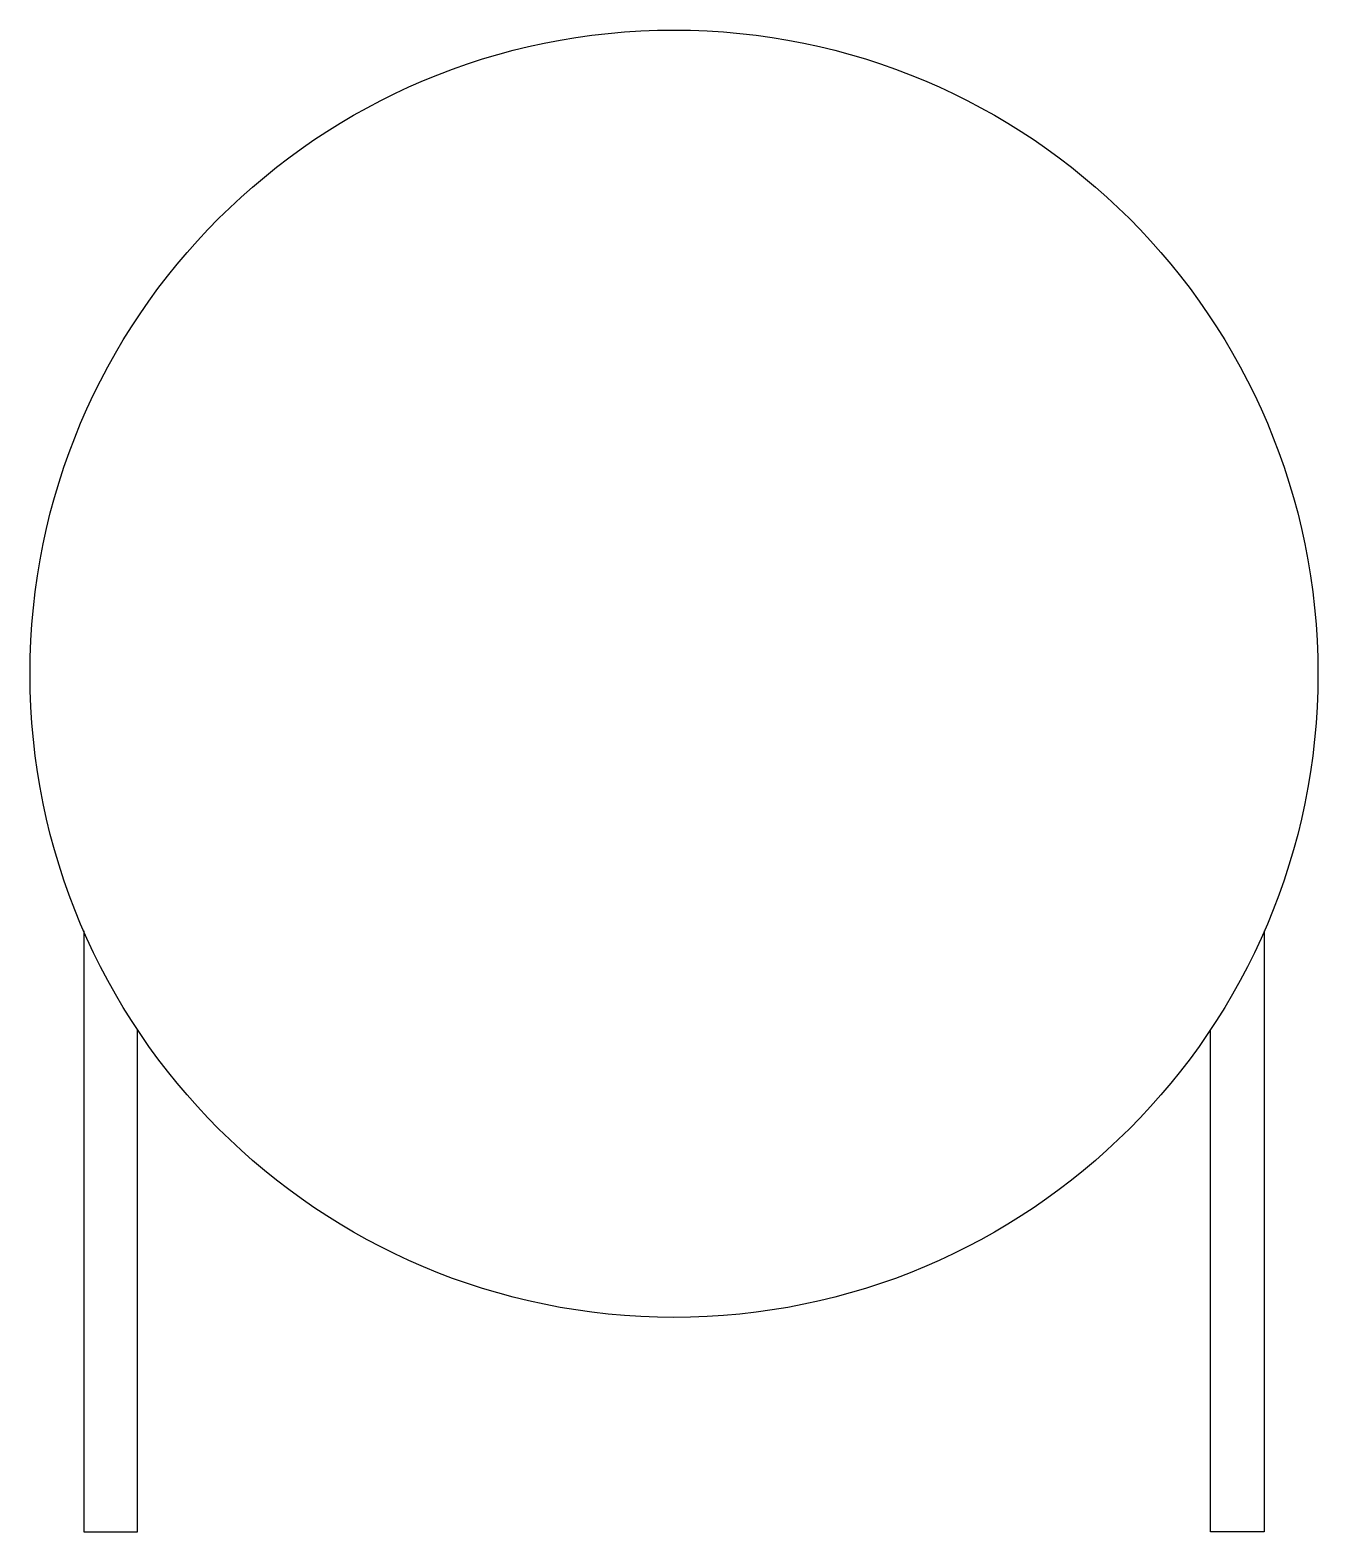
# Model space of a CAD drawing. Extents: x -1.5 to 1.5, y 0 to 3.5.
import ezdxf

# ---------------------------------------------------------------- set-up
doc = ezdxf.new("R2010")
doc.units = 0
doc.layers.add('6', color=6, linetype='CONTINUOUS')

msp = doc.modelspace()

# ---------------------------------------------------------------- linework, layer by layer
at = {"layer": '6', "color": 0}
for p, q in [((-1.375, 1.4005), (-1.375, 0)), ((1.375, 1.4005), (1.375, 0)), ((-1.25, 0), (-1.25, 1.1708)), ((1.25, 0), (1.25, 1.1708)), ((-1.375, 0), (-1.25, 0)), ((1.375, 0), (1.25, 0))]:
    msp.add_line(p, q, dxfattribs=at)
msp.add_circle((0, 2), 1.5, dxfattribs=at)

doc.saveas('drawing.dxf')
